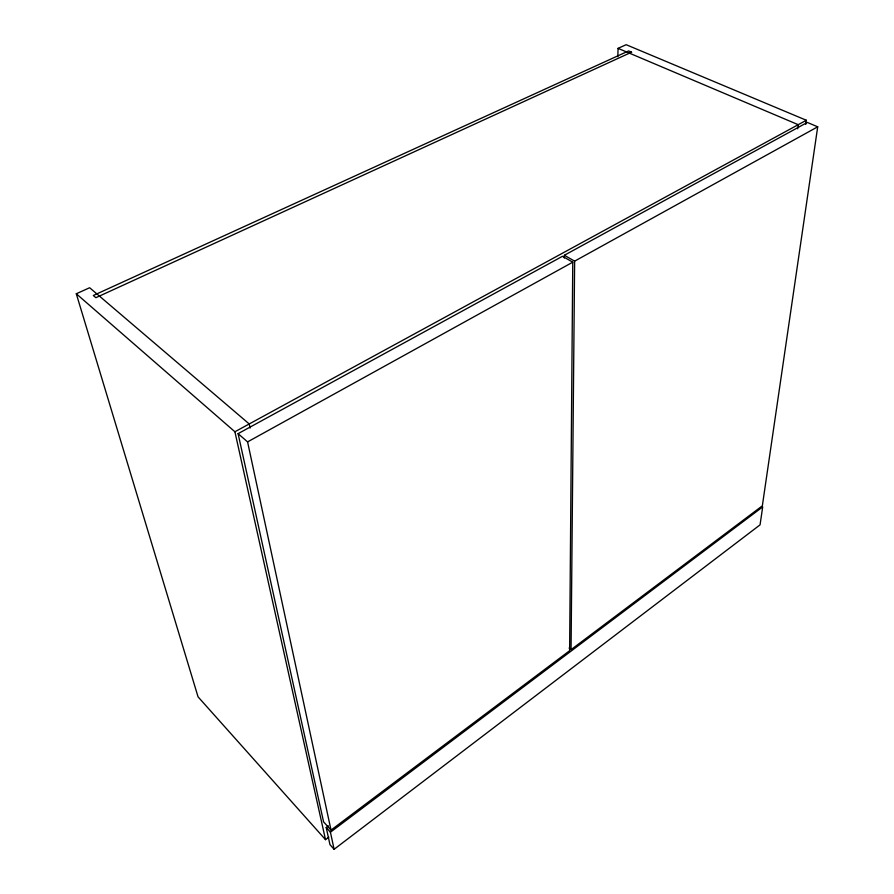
<?xml version="1.0" encoding="UTF-8"?>
<svg xmlns="http://www.w3.org/2000/svg" width="894" height="894" viewBox="0 0 894 894"><rect width="100%" height="100%" fill="white"/><g stroke="black" fill="none" stroke-linecap="round" stroke-linejoin="round"><path stroke-width="1.34" d="M564.349 258.064L564.36 255.271L807.316 122.444L817.708 126.814L762.336 505.848L571.054 649.659L569.098 648.049M572.763 262.177L569.623 650.72L331.015 830.113L323.583 821.877L238.095 433.646L562.494 256.287L572.763 262.177L247.582 441.893L238.095 433.646M571.054 649.659L574.63 261.149L817.708 126.814M617.81 56.713L618.078 48.354L626.158 44.7L806.343 120.265L805.773 124.4M797.66 128.825L798.219 124.691L618.078 48.354M334.11 849.3L760.056 524.856L762.694 506.898L330.422 832.213L334.11 849.3L329.964 844.651L326.221 827.542L328.456 825.866M250.096 428.058L249.236 423.968L89.635 287.734L76.292 293.768L198.055 696.851L325.505 839.656L328.813 837.153M76.292 293.768L234.91 431.768L806.343 120.265M564.36 255.271L574.63 261.149M326.221 827.542L330.422 832.213M234.91 431.768L325.505 839.656M247.582 441.893L331.015 830.113M631.589 52.187L95.881 297.691L93.311 295.501L628.616 50.936L631.589 52.187"/></g></svg>
